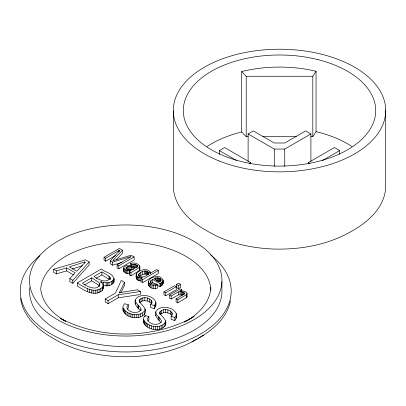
<?xml version="1.0" encoding="UTF-8"?>
<svg xmlns="http://www.w3.org/2000/svg" width="406" height="406" viewBox="0 0 406 406"><rect width="100%" height="100%" fill="white"/><g stroke="black" fill="none" stroke-linecap="round" stroke-linejoin="round"><path stroke-width="0.61" d="M148.769 272.72L148.418 274.283C145.855 276.263 141.45 278.496 138.654 275.674L138.476 274.776C140.095 271.558 146.363 269.158 148.769 272.72L148.763 274.664M148.357 281.196C148.555 285.24 154.387 285.951 157.503 285.037L157.503 288.057C146.708 291.533 144.617 277.481 155.32 276.821C162.121 274.507 166.775 283.571 159.974 286.702L152.524 282.398L152.524 279.379L159.974 283.677C161.4 282.86 163.217 281.698 163.08 279.815M148.332 285.048L148.357 284.22M151.905 303.358L151.905 301.541C149.814 297.314 142.861 296.243 139.562 299.724L139.228 300.998C141.252 305.038 146.683 307.728 145.155 313.046C140.014 322.044 120.115 317.335 123.18 305.774L124.535 303.708L128.337 304.759L128.337 307.778L127.388 309.103M123.048 310.849L123.18 308.799M160.862 322.486C158.249 319.426 154.524 316.462 155.772 311.879C160.537 302.348 182.913 309.149 174.829 320.512L171.139 319.36L171.139 316.34L172.225 314.812L172.443 313.402C170.353 309.169 163.4 308.098 160.101 311.585L159.766 312.853C161.791 316.898 167.221 319.583 165.694 324.901C160.553 333.899 140.654 329.195 143.719 317.634L145.074 315.563L148.875 316.619L148.875 319.639L147.926 320.958M143.587 322.709L143.719 320.654M210.815 287.555C210.196 301.44 199.859 312.564 188.663 319.623L194.139 316.462L184.887 321.811M113.949 279.176C113.523 273.309 104.9 272.37 101.409 268.98L77.307 282.896L77.307 285.915C84.133 290.483 94.872 297.258 102.52 290.295C103.926 287.509 103.616 283.561 100.688 281.825L100.962 281.668C105.093 283.515 111.391 283.515 113.949 279.176L113.949 282.195C111.99 285.712 107.159 286.377 103.535 285.54L103.535 282.52M113.949 282.195L114.056 278.313M141.171 280.83C135.289 281.881 134.147 273.152 139.106 271.34C142.247 269.122 150.372 268.214 150.23 273.725M130.722 263.306L131.828 264.519L134.264 264.174L137.289 265.478L137.604 266.072L137.309 266.762L135.746 267.838C132.356 265.976 127.433 263.748 124.079 266.899L123.698 267.772C124.444 270.599 128.357 270.985 130.833 270.766L129.382 271.873L129.382 274.892L130.915 275.781L138.06 271.421L139.674 269.863C141.674 264.352 134.934 261.931 130.722 263.306L130.722 266.326M139.674 269.863L139.75 266.311M151.905 301.541L151.687 302.952L150.601 304.48L150.601 307.504L154.29 308.656C162.375 297.293 139.999 290.493 135.234 300.019C133.985 304.607 137.71 307.565 140.324 310.631M155.6 306.515L155.787 302.465M176.143 318.375L176.326 314.325M150.23 272.517L150.063 273.334L156.599 269.564L158.284 270.538L158.284 273.558L142.673 282.571L141.029 281.617L141.029 278.597L142.582 277.699C140.293 278.014 136.827 277.643 136.137 274.999M230.542 300.8C225.772 323.069 204.411 336.143 185.283 345.115C164.582 354.057 141.77 357.356 119.328 356.63C95.572 355.671 71.623 349.931 51.313 337.239C36.768 328.85 22.868 315.751 20.533 298.319M126.124 267.579L125.956 268.193C127.773 270.883 132.32 270.426 134.574 268.513C132.112 267.244 128.58 265.275 126.124 267.579L126.124 268.787M135.234 300.019C135.36 303.876 139.877 305.647 140.999 309.103L140.628 310.351C136.863 314.173 129.595 312.671 126.997 308.261L127.073 306.52L128.337 304.759M152.524 279.379L150.53 281.155L150.606 282.693C152.067 284.312 154.488 284.505 156.457 283.835L157.503 285.037M110.133 278.196L109.884 278.831C105.195 283.561 98.343 279.348 93.918 276.516L101.906 271.903L108.991 276.232L110.051 277.547L110.133 279.404M102.52 290.295L102.52 287.275L103.195 285.707M129.26 270.838L129.26 273.857C127.24 273.715 124.15 273.126 123.698 270.792L124.079 269.924M182.741 291.99L182.741 295.01L178.462 294.827L171.185 299.029L169.495 298.055L169.495 295.035L171.185 296.01L178.462 291.807L181.563 291.767L183.674 292.376L184.319 292.909L184.126 294.051L176.072 298.831L176.072 301.851L177.803 302.851L186.643 297.532L186.643 294.512L187.039 293.66C186.303 290.772 182.223 290.874 179.822 290.95L181.756 289.833L181.756 291.041M186.643 297.532L187.039 296.684L186.993 293.178M124.485 282.307L119.44 292.65L137.406 289.767L140.38 291.483L140.38 294.502L118.242 297.801L108.067 303.678L105.225 302.034L105.225 299.014L115.4 293.142L121.277 280.455L124.485 282.307L124.485 285.327L121.008 292.518M123.048 307.829C126.855 315.315 140.41 317.685 145.155 310.022M143.587 319.689C147.393 327.175 160.949 329.54 165.694 321.882M130.915 275.781L130.915 272.761L138.06 268.402L139.674 266.843M154.29 308.656L154.29 305.637L155.6 303.495M174.829 320.512L174.829 317.492L176.143 315.355M310.91 136.68L312.813 136.68L312.813 76.257L316.051 71.273L309.24 69.796A96.202 55.541 0 0 0 241.702 71.547L241.702 131.97L246.209 136.68L248.112 136.68M312.813 136.68L316.051 131.696L316.051 71.273M148.875 316.619L147.611 318.38L147.535 320.121C150.134 324.526 157.401 326.028 161.167 322.212L161.542 320.958C160.416 317.507 155.904 315.731 155.772 311.879M53.704 269.269L56.48 270.873L66.559 267.858L75.151 272.817L69.832 278.582L69.832 281.602L72.806 283.317L72.806 280.297L89.158 261.911L85.549 259.825L53.704 269.269L53.704 272.289L56.48 273.893L66.559 270.878L73.542 274.908M72.806 283.317L89.158 264.93L89.158 261.911M122.16 262.286L112.538 265.174L110.224 263.834L110.224 260.814L119.866 250.375L119.511 250.167L105.692 258.196L104.063 257.257L104.063 260.276L105.692 261.215L115.705 255.42M104.063 257.257L119.4 248.401L122.439 250.157L112.878 260.464L113.233 260.672L131.158 255.191L134.158 256.922L134.158 259.942L118.821 268.797L117.095 267.803L117.095 264.778L130.996 256.8L130.641 256.592L112.538 262.149L110.224 260.814M116.146 259.977L122.439 253.177L122.439 250.157M151.26 300.247L151.26 303.267C148.185 300.425 142.679 299.461 139.562 302.744L139.562 299.724M160.101 314.604C163.222 311.321 168.729 312.285 171.799 315.127L171.799 312.107M77.307 282.896C84.133 287.458 94.872 294.238 102.52 287.275M186.643 294.512L177.803 299.826L176.072 298.831M152.524 282.398L150.951 283.586L150.951 280.566M147.759 271.543L147.759 274.568C144.871 273.121 141.44 274.7 139.162 276.593L139.162 273.573M219.331 154.326L219.331 150.565L224.564 147.545L250.73 162.649L250.73 163.897M248.112 161.451L248.112 133.95L253.344 130.93L274.278 143.013L284.743 143.013L305.672 130.93L310.905 133.95L310.905 161.451M249.162 163.557L250.73 162.649M248.112 133.95L274.278 149.053L284.743 149.053L310.905 133.95M91.634 277.836L82.372 283.18C85.945 286.25 98.47 292.076 99.668 283.743L98.511 282.119L91.634 277.836L91.634 280.856L84.549 284.946M96.049 278.308L101.906 274.928L108.991 279.252L108.991 276.232M117.095 264.778L118.821 265.778L134.158 256.922M308.291 163.897L308.291 162.649L334.453 147.545L339.685 150.565L339.685 154.326M322.242 160.634L339.685 150.565M141.029 278.597L142.673 279.551L158.284 270.538M105.225 299.014L108.067 300.653L118.242 294.781L140.38 291.483M176.448 284.413L178.513 283.221L180.594 284.423L180.594 287.448L178.533 288.636L176.448 287.433L176.448 284.413L178.533 285.616L180.594 284.423M163.958 291.838L174.59 285.697L176.295 286.682L176.295 289.706L165.663 295.842L163.958 294.857L163.958 291.838L165.663 292.822L176.295 286.682M169.495 295.035L180.127 288.894L181.756 289.833M184.273 322.171L188.282 319.857C148.748 339.117 99.434 338.924 60.448 318.35L65.676 321.359C53.937 314.594 42.716 304.018 40.833 289.95M192.023 341.852L197.032 338.959M198.23 338.249L203.71 335.087M155.305 278.11L153.772 278.704L159.538 282.033L160.725 280.988L161.141 279.988L160.872 279.191L160.025 278.486L157.756 277.836L155.305 278.11L155.305 279.922M84.798 261.921L69.324 266.889L76.749 271.178L85.296 262.205L84.798 261.921L84.798 263.129M82.398 265.737L72.273 268.995M131.29 266.991L131.29 270.01L127.758 269.645L127.758 266.625M160.025 278.486L160.025 281.51L156.873 280.861L156.873 277.841M241.702 71.547L246.209 76.257L312.813 76.257M262.702 136.68L296.319 136.68M136.436 264.844L136.436 267.864L134.264 267.194L134.264 264.174M316.051 131.696L317.319 131.97A96.202 55.541 0 0 1 351.956 146.5M150.601 304.48L154.29 305.637M171.139 316.34L174.829 317.492M308.291 162.649L309.859 163.557M219.331 150.565L236.774 160.634M129.382 271.873L130.915 272.761M91.634 280.856L96.186 283.484L98.511 285.144L99.379 286.362M69.832 278.582L72.806 280.297M139.75 269.335L139.598 265.778M176.326 317.345L176.199 313.32M103.195 288.732L103.099 284.753M186.993 296.197L187.039 296.684M165.694 324.901L165.612 320.821M155.772 314.899L155.843 315.919M135.234 303.038L135.305 304.064M385.7 110.062L385.7 185.588C385.675 207.842 366.491 223.64 348.328 233.024C326.277 245.057 300.765 249.462 275.841 249.101C251.847 248.431 227.421 243.28 206.72 230.704C190.175 221.783 173.859 206.593 173.321 186.537L173.321 111.011M284.743 149.053L284.743 166.556M274.278 149.053L274.278 166.556M246.209 76.257L246.209 136.68M221.915 281.642A96.202 55.541 0 0 1 75.937 328.028A96.202 55.541 0 0 1 79.343 231.846A96.202 55.541 0 0 1 221.915 281.642L221.915 292.218A96.202 55.541 0 0 1 121.607 346.572A96.202 55.541 0 0 1 29.734 287.453M184.319 292.909L184.319 294.117M183.674 292.376L183.674 294.792M181.563 291.767L181.563 294.786M180.137 291.706L180.137 294.726M178.533 285.616L178.533 288.636M178.462 291.807L178.462 294.827M177.803 299.826L177.803 302.851M171.185 296.01L171.185 299.029M170.292 310.93L170.292 313.95M167.871 309.874L167.871 312.894M165.663 292.822L165.663 295.842M165.389 309.479L165.389 312.503M164.877 323.42L164.877 326.439M163.344 309.676L163.344 312.701M163.045 280.617L163.045 283.637M162.897 324.917L162.897 327.936M162.745 281.353L162.745 284.373M162.197 282.074L162.197 285.093M161.558 310.382L161.558 313.407M161.4 282.774L161.4 285.799M161.162 325.744L161.162 328.764M160.872 279.191L160.872 281.003M160.35 283.464L160.35 286.484M160.101 311.585L160.101 314M159.974 283.677L159.974 286.702M159.766 312.853L159.766 314.061M159.33 278.161L159.33 281.18M159.314 326.287L159.314 329.307M159.147 317.492L159.147 320.512M158.573 277.943L158.573 280.967M158.472 316.771L158.472 319.796M157.756 277.836L157.756 280.861M157.345 326.546L157.345 329.565M155.569 285.393L155.569 288.412M155.265 326.52L155.265 329.54M153.722 285.377L153.722 288.397M153.341 326.251L153.341 329.271M151.966 284.997L151.966 288.016M151.448 325.754L151.448 328.774M150.53 281.155L150.53 282.967M150.296 284.241L150.296 287.265M150.073 271.771L150.073 273.583M149.753 299.07L149.753 302.089M149.575 325.033L149.575 328.053M149.301 283.55L149.301 286.57M148.647 282.809L148.647 285.829M148.434 272.086L148.434 274.502M147.723 324.084L147.723 327.109M147.327 298.014L147.327 301.039M147.058 271.228L147.058 274.248M146.282 271.035L146.282 274.055M146.119 323.034L146.119 326.054M145.424 270.969L145.424 273.994M145.074 308.961L145.074 310.169M145.074 315.563L145.074 316.776M144.896 321.948L144.896 324.967M144.851 297.623L144.851 300.643M144.495 271.035L144.495 274.055M144.333 311.559L144.333 314.584M144.049 320.831L144.049 323.856M142.805 297.821L142.805 300.841M142.668 271.482L142.668 274.502M142.673 279.551L142.673 282.571M142.359 313.056L142.359 316.081M141.171 277.811L141.171 279.018M141.019 298.527L141.019 301.546M140.999 309.103L140.999 310.311M140.816 272.35L140.816 275.369M140.623 313.884L140.623 316.903M139.877 277.724L139.877 280.744M139.37 267.366L139.37 270.391M138.771 314.427L138.771 317.446M138.7 274.177L138.7 275.989M138.705 277.44L138.705 280.465M138.603 305.637L138.603 308.656M138.476 274.776L138.476 275.989M137.933 304.916L137.933 307.936M137.654 276.968L137.654 279.988M137.289 265.478L137.289 267.29M136.842 276.374L136.842 279.399M136.807 314.686L136.807 317.705M136.594 273.477L136.594 274.684M136.335 275.72L136.335 278.744M135.381 264.382L135.381 267.402M134.726 314.66L134.726 317.685M133.077 264.22L133.077 267.239M133.011 267.716L133.011 269.528M132.803 314.391L132.803 317.416M131.828 264.519L131.828 266.336M130.91 313.899L130.91 316.919M129.996 266.615L129.996 269.635M129.037 313.173L129.037 316.198M128.819 266.493L128.819 269.513M127.809 270.7L127.809 273.72M127.185 312.229L127.185 315.249M126.809 267.011L126.809 269.427M126.474 270.345L126.474 273.37M125.581 311.174L125.581 314.198M125.256 269.787L125.256 272.807M124.353 310.093L124.353 313.112M124.048 268.808L124.048 271.832M123.769 268.3L123.769 271.32M123.698 267.772L123.698 270.792M123.51 308.976L123.51 311.996M119.775 291.96L119.775 293.168M119.511 250.167L119.511 251.375M118.821 265.778L118.821 268.797M118.791 250.573L118.791 251.781M118.242 294.781L118.242 297.801M113.487 280.013L113.487 283.033M112.665 280.83L112.665 283.85M112.538 262.149L112.538 265.174M111.488 281.622L111.488 284.647M110.051 277.547L110.051 279.358M109.011 282.591L109.011 285.611M108.067 300.653L108.067 303.678M107.631 282.815L107.631 285.834M106.154 282.86L106.154 285.88M105.692 258.196L105.692 261.215M101.906 271.903L101.906 274.928M100.962 281.668L100.962 282.88M100.784 288.666L100.784 291.691M99.668 283.743L99.668 286.159M99.039 289.498L99.039 292.518M97.181 290.036L97.181 293.056M95.212 290.28L95.212 293.299M93.136 290.229L93.136 293.249M91.274 289.94L91.274 292.965M89.416 289.437L89.416 292.457M87.574 288.712L87.574 291.731M66.559 267.858L66.559 270.878M56.48 270.873L56.48 273.893M207.06 146.5A96.202 55.541 0 0 1 241.702 131.97M210.455 254.831A105.453 60.885 0 0 1 197.032 335.94A105.453 60.885 0 0 1 55.911 336.706A105.453 60.885 0 0 1 39.834 255.76M40.676 289.448A85.103 49.131 0 0 1 126.383 241.951A85.103 49.131 0 0 1 210.821 290.194M317.319 59.464L309.24 57.713A96.202 55.541 0 0 0 184.852 120.45A96.202 55.541 0 0 0 339.492 153.96A96.202 55.541 0 0 0 317.319 59.464M219.057 160.943A106.194 61.311 0 0 0 385.345 115.558A106.194 61.311 0 0 0 234.125 55.104A106.194 61.311 0 0 0 219.057 160.943"/></g></svg>
